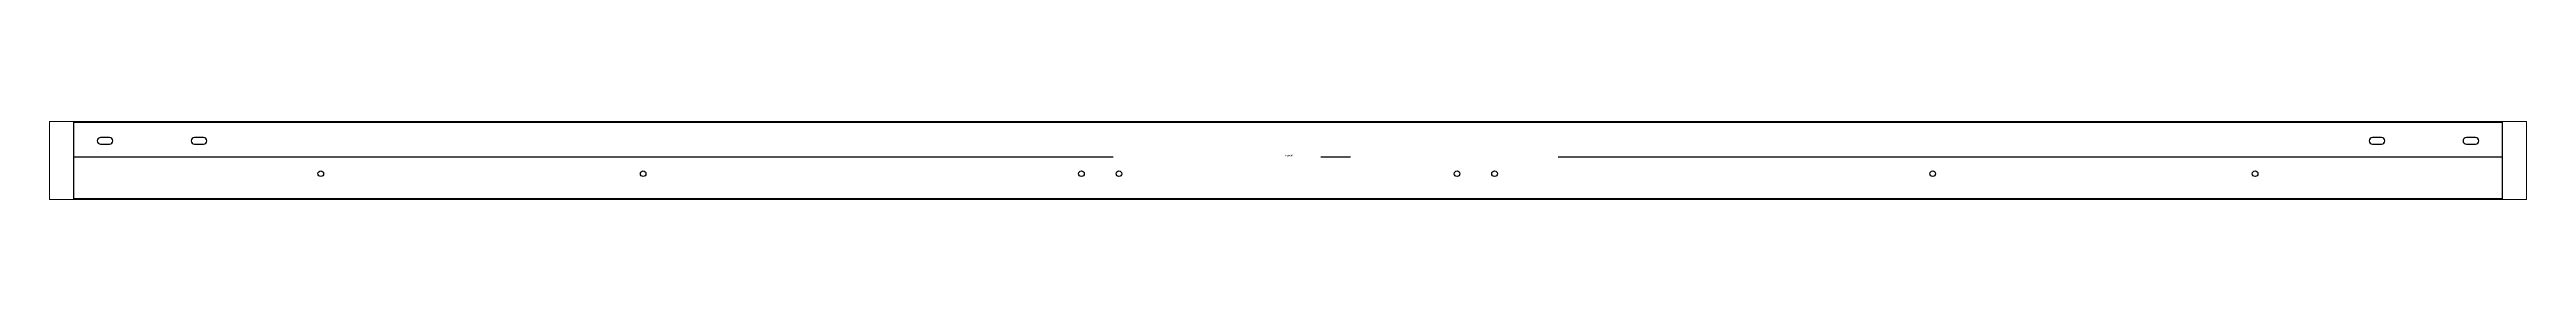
# Paper-space layout 'Layout1' of a CAD drawing. Header units: millimetres. Extents: x 0 to 257, y 93 to 102.
# The model-space entities are those that its viewports show. They can reach past a viewport. Long polylines and large blocks are cut down to what shows.
import ezdxf

# ---------------------------------------------------------------- set-up
doc = ezdxf.new("R2010")
doc.units = ezdxf.units.MM
doc.header["$LTSCALE"] = 25
doc.linetypes.add('DASHDOT', pattern=[1, 0.7, -0.14, 0.02, -0.14])
for name, color, linetype in [('3_Pezzi', 7, 'Continuous'), ('5_Bulloni', 7, 'Continuous'), ('98_Cartiglio', 7, 'Continuous')]:
    doc.layers.add(name, color=color, linetype=linetype)
doc.styles.add('SHX_Style', font='MONOTXT')

msp = doc.modelspace()

# ---------------------------------------------------------------- linework, layer by layer
at = {"layer": '3_Pezzi', "color": 3, "linetype": 'Continuous'}
for p, q in [((0, 5.7), (0, 61.5)), ((0, 61.5), (3879.2, 61.5)), ((3879.2, 61.5), (3879.2, 5.7)), ((0, -61.5), (0, 5.7)), ((3879.2, 5.7), (3879.2, -61.5)), ((3879.2, -61.5), (0, -61.5))]:
    msp.add_line(p, q, dxfattribs=at)
at = {"layer": '5_Bulloni', "color": 4, "linetype": 'Continuous'}
for p, q in [((57.2, 36.7), (42.8, 36.7)), ((42.8, 26.2), (57.2, 26.2)), ((207.2, 36.7), (192.8, 36.7)), ((192.8, 26.2), (207.2, 26.2)), ((3686.5, 36.7), (3672, 36.7)), ((3672, 26.2), (3686.5, 26.2)), ((3836.5, 36.7), (3822, 36.7)), ((3822, 26.2), (3836.5, 26.2))]:
    msp.add_line(p, q, dxfattribs=at)
at = {"layer": '5_Bulloni', "color": 2, "linetype": 'Continuous'}
for centre in [(394.5, -21.2), (394.5, -21.2), (909.5, -21.2), (909.5, -21.2), (1609.6, -21.2), (1609.6, -21.2), (1669.6, -21.2), (1669.6, -21.2), (2209.6, -21.2), (2209.6, -21.2), (2269.6, -21.2), (2269.6, -21.2), (2969.5, -21.2), (2969.5, -21.2), (3484.5, -21.2), (3484.5, -21.2)]:
    msp.add_circle(centre, 4.5, dxfattribs=at)
at = {"layer": '5_Bulloni', "color": 4, "linetype": 'Continuous'}
for centre, start, end in [((42.8, 31.5), 90, 270), ((57.2, 31.5), 270, 90), ((192.8, 31.5), 90, 270), ((207.2, 31.5), 270, 90), ((3672, 31.5), 90, 270), ((3686.5, 31.5), 270, 90), ((3822, 31.5), 90, 270), ((3836.5, 31.5), 270, 90)]:
    msp.add_arc(centre, 5.25, start, end, dxfattribs=at)
at = {"layer": '98_Cartiglio', "color": 1, "linetype": 'DASHDOT', "ltscale": 0.4}
msp.add_line((1, 5.7), (3878.2, 5.7), dxfattribs=at)

# ---------------------------------------------------------------- texts
at = {"layer": '98_Cartiglio', "color": 2, "linetype": 'Continuous', "style": 'SHX_Style', "width": 0.8}
msp.add_text('Ang=90°', height=2.5, dxfattribs=at).set_placement((1934.6, 6.7))

psp = doc.layouts.get("Layout1")

# ---------------------------------------------------------------- viewports
at = {"layer": '0'}
psp.add_viewport(center=(128.5, 97.5), size=(257, 8.14451), view_center_point=(1939.61, 0), view_height=125.3939, dxfattribs=at)

doc.saveas('drawing.dxf')
